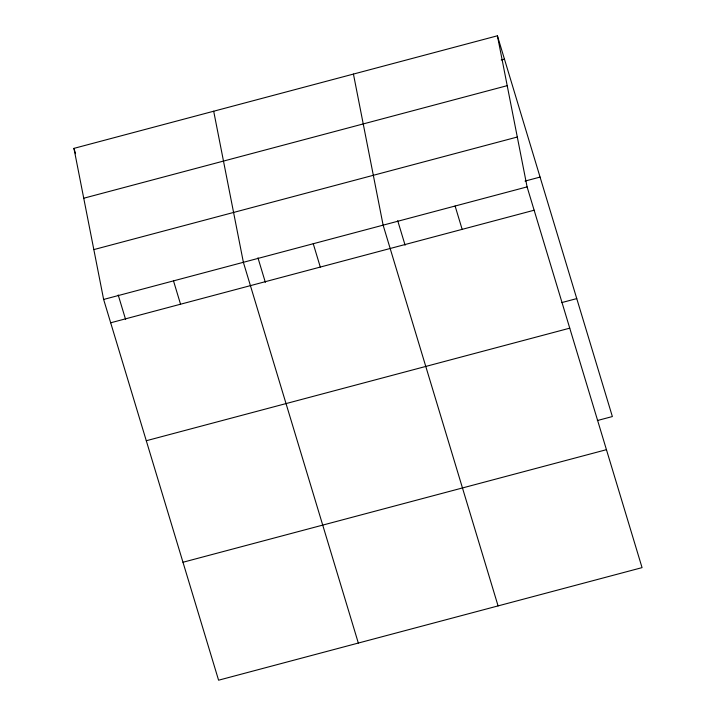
<?xml version="1.0" encoding="UTF-8"?>
<svg xmlns="http://www.w3.org/2000/svg" width="716" height="716" viewBox="0 0 716 716"><rect width="100%" height="100%" fill="white"/><g stroke="black" fill="none" stroke-linecap="round" stroke-linejoin="round"><path stroke-width="1.07" d="M497.414 35.8L527.092 186.885L642.055 567.627L218.586 680.2L103.632 299.449L73.945 148.373L497.414 35.8L612.368 416.551L597.323 420.543M501.236 59.992L504.458 59.142M83.745 198.225L507.205 85.66M93.841 249.598L517.301 137.024M525.025 181.085L540.07 177.085M103.632 299.449L527.092 186.885M110.676 322.791L534.145 210.218M561.711 302.6L576.756 298.599M146.288 440.734L569.757 328.161M182.974 562.257L606.443 449.684M455.108 206.02L462.151 229.353M397.702 220.689L405.104 245.203M498.076 605.906L383.123 225.155L353.435 74.07M313.25 243.726L320.294 267.068M257.957 257.841L265.359 282.355M358.331 643.049L243.377 262.307L213.69 111.222M173.505 280.878L180.548 304.219M73.945 148.373L75.547 153.68M118.212 294.983L125.613 319.506"/></g></svg>
